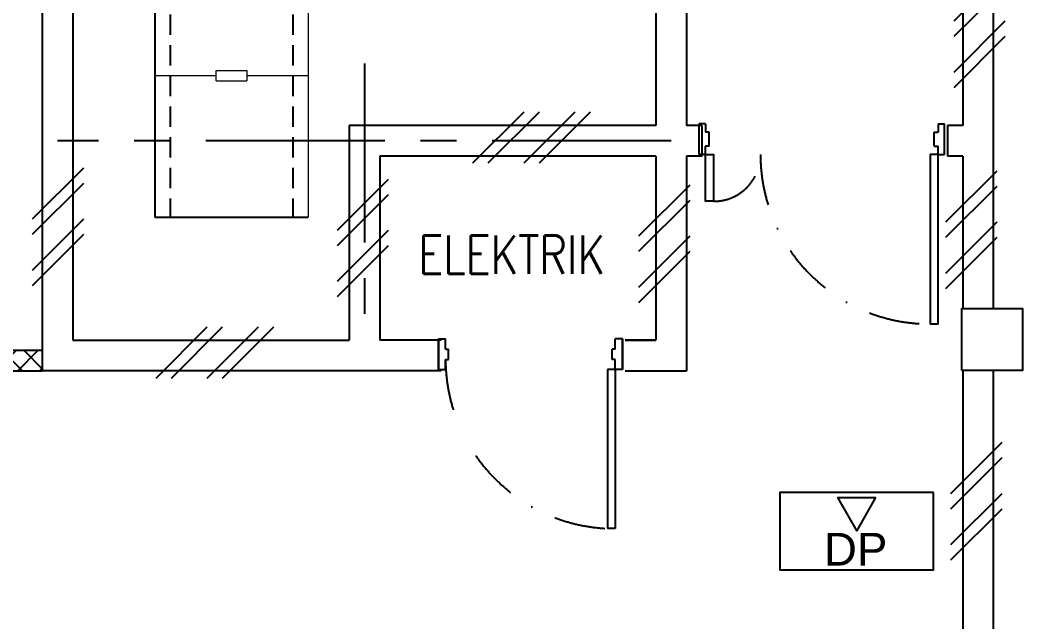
# Model space of a CAD drawing. Header units: millimetres. Extents: x 982 to 80582, y 687 to 58800.
# Drawn here: x 39184 to 44087, y 39204 to 42148 of the extents above; entities that cross this region are included whole.
import ezdxf
from ezdxf.enums import TextEntityAlignment as Align

# ---------------------------------------------------------------- set-up
doc = ezdxf.new("R2010")
doc.units = ezdxf.units.MM
for name, pattern in [('CENTER', [2, 1.25, -0.25, 0.25, -0.25]), ('DASHDOT', [1, 0.5, -0.25, 0, -0.25]), ('DASHED2', [0.375, 0.25, -0.125]), ('HIDDEN', [0.375, 0.25, -0.125])]:
    doc.linetypes.add(name, pattern=pattern)
for name, color, linetype in [('A-COLUMN', 3, 'Continuous'), ('A-DOOR', 9, 'Continuous'), ('A-HATCH', 8, 'Continuous'), ('A-PARTITION', 4, 'Continuous'), ('A-ROOMSYM', 3, 'Continuous'), ('A-STAIRH', 8, 'HIDDEN'), ('A-TXTBOMBA', 7, 'Continuous'), ('A-WALL', 1, 'Continuous'), ('A-WLH', 7, 'Continuous'), ('concrete cover', 7, 'Continuous'), ('Grid', 8, 'CENTER')]:
    doc.layers.add(name, color=color, linetype=linetype)
doc.styles.add('arial', font='arial.ttf')
doc.styles.add('style1', font='romans.shx', dxfattribs={"height": 750})

# ---------------------------------------------------------------- blocks, each defined once
blk = doc.blocks.new('A$C49831240')
at = {"layer": 'A-WLH', "color": 8}
for p, q in [((250, 575), (0, 325)), ((250, 500), (0, 250)), ((250, 325), (0, 75)), ((250, 250), (0, 0))]:
    blk.add_line(p, q, dxfattribs=at)
blk = doc.blocks.new('A$C52B244CD')
at = {"layer": 'A-WLH', "color": 8}
for p, q in [((0, 0), (250, 250)), ((75, 0), (325, 250)), ((250, 0), (500, 250)), ((325, 0), (575, 250))]:
    blk.add_line(p, q, dxfattribs=at)
blk = doc.blocks.new('A$C674C400B')
at = {"layer": 'A-DOOR', "color": 8}
for p, q in [((35, 150), (35, 927.1)), ((35, 927.1), (73, 927.1)), ((73, 150), (73, 927.1)), ((35, 150), (73, 150))]:
    blk.add_line(p, q, dxfattribs=at)
at = {"layer": 'A-DOOR', "color": 8, "linetype": 'Continuous'}
for p, q in [((0, 0), (0, 150)), ((0, 150), (0, 0)), ((0, 150), (35, 150)), ((0, 150), (0, 0)), ((0, 0), (0, 150)), ((0, 150), (0, 0)), ((0, 150), (0, 150)), ((0, 0), (0, 150)), ((0, 150), (0, 0)), ((0, 150), (0, 150)), ((35, 150), (35, 100)), ((900, 150), (865, 150)), ((865, 150), (865, 100)), ((900, 150), (900, 0)), ((900, 0), (900, 150)), ((900, 150), (900, 0)), ((900, 150), (900, 0)), ((900, 0), (900, 150)), ((900, 150), (900, 0)), ((900, 150), (900, 150)), ((900, 0), (900, 150)), ((900, 150), (900, 0)), ((900, 150), (900, 150)), ((35, 100), (50, 100)), ((50, 100), (50, 50)), ((865, 100), (850, 100)), ((850, 100), (850, 50)), ((35, 50), (50, 50)), ((35, 50), (35, 0)), ((865, 50), (850, 50)), ((865, 50), (865, 0)), ((0, 0), (35, 0)), ((0, 0), (0, 0)), ((0, 0), (0, 0)), ((900, 0), (865, 0)), ((900, 0), (900, 0)), ((900, 0), (900, 0))]:
    blk.add_line(p, q, dxfattribs=at)
at = {"layer": 'A-DOOR', "color": 8, "linetype": 'DASHDOT', "ltscale": 500}
blk.add_arc((35, 98), 830, 0.1381, 87.3759, dxfattribs=at)
blk = doc.blocks.new('A$C453929C5')
at = {"layer": 'A-DOOR', "color": 8}
for p, q in [((828.9, 1168), (828.9, 1200)), ((828.9, 1200), (978.9, 1200)), ((978.9, 1168), (978.9, 1200)), ((828.9, 1168), (868.9, 1168)), ((868.9, 1150), (868.9, 1168)), ((868.9, 1150), (938.9, 1150)), ((938.9, 1150), (938.9, 1168)), ((978.9, 1168), (938.9, 1168)), ((868.9, 50), (938.9, 50)), ((868.9, 50), (868.9, 32)), ((938.9, 50), (938.9, 32)), ((828.9, 32), (828.9, 0)), ((828.9, 32), (868.9, 32)), ((978.9, 32), (938.9, 32)), ((978.9, 32), (978.9, 0)), ((828.9, 0), (978.9, 0))]:
    blk.add_line(p, q, dxfattribs=at)
for points in [[(828.9, 1168), (828.9, 1130), (600, 1130), (600, 1168)], [(828.9, 32), (828.9, 70), (0, 70), (0, 32)]]:
    blk.add_lwpolyline(points, close=True, dxfattribs=at)
at = {"layer": 'A-DOOR', "color": 8, "linetype": 'DASHDOT', "ltscale": 500}
for centre, radius, start, end in [((828.1, 1128.1), 228.1, 179.5322, 270.0678), ((828.1, 71.9), 828.1, 89.9322, 180.1289)]:
    blk.add_arc(centre, radius, start, end, dxfattribs=at)

msp = doc.modelspace()

# ---------------------------------------------------------------- hatches: boundary and pattern name
at = {"layer": 'A-HATCH'}
h = msp.add_hatch(dxfattribs=at)
h.set_pattern_fill('ANSI37', color=8, scale=600)
h.set_pattern_definition([(45, (3598.94, -197620.7), (-53.033009, 53.033009), []), (135, (3598.94, -197620.7), (-53.033009, -53.033009), [])])
h.paths.add_polyline_path([(33317.1, 44933.1), (33217.1, 44933.1), (33217.1, 40583.1), (33317.1, 40583.1)])
h.paths.add_polyline_path([(35017.1, 40433.1), (35017.1, 40533.1), (33317.1, 40533.1), (33317.1, 40583.1), (33217.1, 40583.1), (33217.1, 40433.1)])
h.paths.add_polyline_path([(37717.1, 40533.1), (37717.1, 40433.1), (39292.1, 40433.1), (39292.1, 40533.1)])
h.paths.add_polyline_path([(36317.1, 40758.1), (36367.1, 40758.1), (36367.1, 44933.1), (36317.1, 44933.1)])
h.paths.add_polyline_path([(36367.1, 40758.1), (36417.1, 40758.1), (36417.1, 44933.1), (36367.1, 44933.1)])

# ---------------------------------------------------------------- linework, layer by layer
at = {"layer": 'A-COLUMN', "color": 8}
msp.add_lwpolyline([(43786.6, 40436.1), (44086.6, 40436.1), (44086.6, 40736.1), (43786.6, 40736.1)], close=True, dxfattribs=at)
at = {"layer": 'A-PARTITION', "color": 8}
for p, q in [((37717.1, 40533.1), (39292.1, 40533.1)), ((37717.1, 40433.1), (39292.1, 40433.1))]:
    msp.add_line(p, q, dxfattribs=at)
at = {"layer": 'A-STAIRH', "color": 8, "linetype": 'DASHED2', "ltscale": 400}
for p, q in [((39917.1, 44876.2), (39917.1, 41183.6)), ((40517.1, 44876.2), (40517.1, 41183.6))]:
    msp.add_line(p, q, dxfattribs=at)
at = {"layer": 'A-TXTBOMBA', "color": 8}
for p, q in [((43179.6, 39812.4), (43275.3, 39649.3)), ((43179.6, 39812.4), (43368, 39812.4)), ((43275.3, 39649.3), (43368, 39812.4))]:
    msp.add_line(p, q, dxfattribs=at)
msp.add_lwpolyline([(43648.8, 39838.1), (42898.8, 39838.1), (42898.8, 39460.2), (43648.8, 39460.2)], close=True, dxfattribs=at)
at = {"layer": 'A-WALL', "color": 8, "linetype": 'Continuous', "ltscale": 900}
for p, q in [((39292.1, 44933.1), (39292.1, 40433.1)), ((39442.1, 44933.1), (39442.1, 40583.1)), ((42292.1, 44933.1), (42292.1, 41633.1)), ((42442.1, 44933.1), (42442.1, 41633.1)), ((40792.1, 41633.1), (40792.1, 40583.1)), ((42292.1, 41633.1), (40792.1, 41633.1)), ((42517.1, 41633.1), (42442.1, 41633.1)), ((42517.1, 41633.1), (42517.1, 41483.1)), ((43792.1, 41633.1), (43717.1, 41633.1)), ((43717.1, 41633.1), (43717.1, 41483.1)), ((40942.1, 41483.1), (40942.1, 40583.1)), ((42292.1, 41483.1), (40942.1, 41483.1)), ((42292.1, 41483.1), (42292.1, 40583.1)), ((42517.1, 41483.1), (42442.1, 41483.1)), ((42442.1, 41483.1), (42442.1, 40433.1)), ((43792.1, 41483.1), (43717.1, 41483.1)), ((39442.1, 40583.1), (39592.1, 40583.1)), ((39442.1, 40583.1), (40792.1, 40583.1)), ((40492.1, 40583.1), (40792.1, 40583.1)), ((41242.1, 40583.1), (40942.1, 40583.1)), ((41242.1, 40583.1), (40942.1, 40583.1)), ((42142.1, 40583.1), (42292.1, 40583.1)), ((41242.1, 40433.1), (39292.1, 40433.1)), ((43792.1, 40433.1), (43792.1, 34433.1))]:
    msp.add_line(p, q, dxfattribs=at)
at = {"layer": 'A-WALL', "color": 8}
for p, q in [((43792.1, 44733.1), (43792.1, 41633.1)), ((43942.1, 40733.1), (43942.1, 44733.1)), ((43792.1, 41483.1), (43792.1, 40733.1)), ((42292.1, 40583.1), (42142.1, 40583.1)), ((42142.1, 40433.1), (42442.1, 40433.1)), ((43942.1, 34433.1), (43942.1, 40433.1))]:
    msp.add_line(p, q, dxfattribs=at)
at = {"layer": 'A-WLH', "color": 8}
for p, q in [((39849, 40397.2), (40099, 40647.2)), ((39924, 40397.2), (40174, 40647.2)), ((40099, 40397.2), (40349, 40647.2)), ((40174, 40397.2), (40424, 40647.2))]:
    msp.add_line(p, q, dxfattribs=at)
at = {"layer": 'concrete cover', "color": 8}
for p, q in [((39842.1, 44876.2), (39842.1, 41183.6)), ((39842.1, 41183.6), (40592.1, 41183.6))]:
    msp.add_line(p, q, dxfattribs=at)
at = {"layer": 'concrete cover', "color": 8, "lineweight": 0}
for p, q in [((40592.1, 44876.2), (40592.1, 41183.6)), ((40142.1, 41876.2), (39842.1, 41876.2)), ((40142.1, 41851.2), (40142.1, 41901.2)), ((40142.1, 41901.2), (40292.1, 41901.2)), ((40292.1, 41901.2), (40292.1, 41851.2)), ((40592.1, 41876.2), (40292.1, 41876.2)), ((40142.1, 41851.2), (40292.1, 41851.2))]:
    msp.add_line(p, q, dxfattribs=at)
at = {"layer": 'Grid', "color": 8, "ltscale": 700}
for p, q in [((40867.1, 41935.7), (40867.1, 40583.1)), ((42367.1, 41558.1), (39367.1, 41558.1))]:
    msp.add_line(p, q, dxfattribs=at)

# ---------------------------------------------------------------- block references
at = {"layer": 'A-DOOR', "color": 8}
for name, p, rotation in [('A$C453929C5', (43703.4, 40661.8), 90), ('A$C674C400B', (42128.9, 40588.4), 180)]:
    msp.add_blockref(name, p, dxfattribs=dict(at, rotation=rotation))
at = {"layer": 'A-WLH', "color": 8}
for name, p in [('A$C49831240', (43748.4, 41817.1)), ('A$C52B244CD', (41397.9, 41449.8)), ('A$C49831240', (39243.4, 40849)), ('A$C49831240', (43708.5, 40834.4)), ('A$C49831240', (40733.9, 40793.8)), ('A$C49831240', (42207.4, 40765.9)), ('A$C49831240', (43733.1, 39506.6))]:
    msp.add_blockref(name, p, dxfattribs=at)

# ---------------------------------------------------------------- texts
at = {"layer": 'A-ROOMSYM', "color": 8, "style": 'style1', "width": 0.8}
msp.add_text('ELEKTRIK', height=187.5, dxfattribs=at).set_placement((41587.6, 40907), align=Align.CENTER)
at = {"layer": 'A-TXTBOMBA', "color": 8, "style": 'arial'}
msp.add_text('DP', height=160, dxfattribs=at).set_placement((43113.6, 39480.2))

doc.saveas('drawing.dxf')
